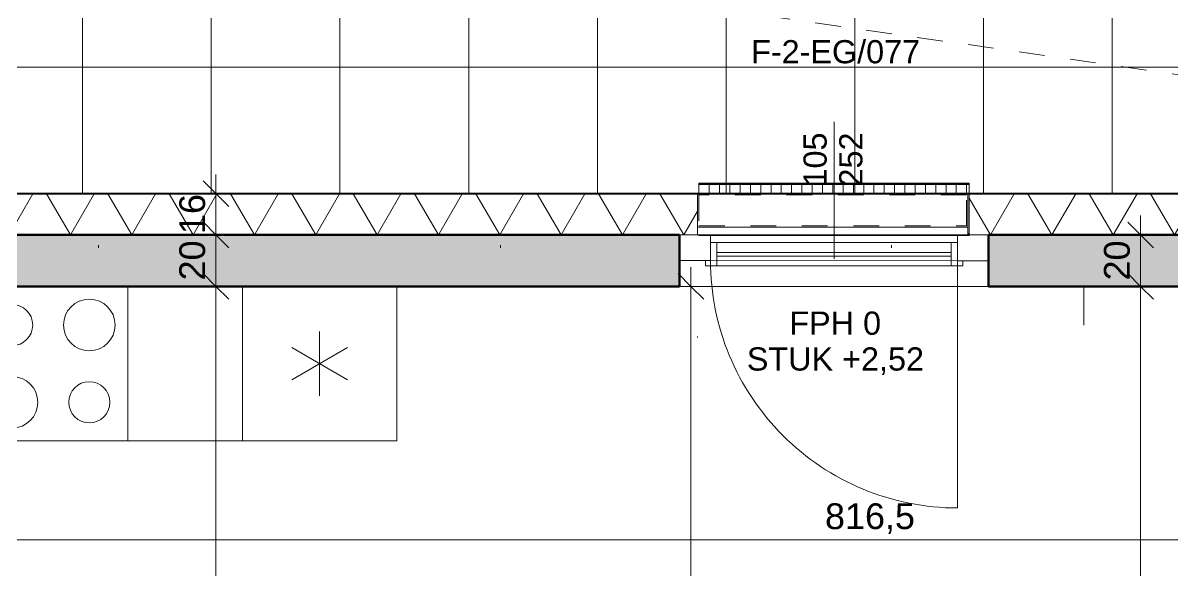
# Model space of a CAD drawing. Header units: metres. Extents: x -67.4 to -19.1, y 43.9 to 93.
# Drawn here: x -45.079 to -40.615, y 79.054 to 81.181 of the extents above; entities that cross this region are included whole.
import ezdxf

# ---------------------------------------------------------------- set-up
doc = ezdxf.new("R2010")
doc.units = ezdxf.units.M
doc.linetypes.add('Verdeckt', pattern=[0.003, 0.002, -0.001])
doc.linetypes.add('Verdeckt Unten', pattern=[0.005, 0.003, -0.002])
for name, color, linetype, lineweight in [('A-DETL-GENF_', 92, 'Continuous', 13), ('A-GLAZ-IDEN_', 152, 'Continuous', 9), ('A_2D', 7, 'Continuous', 13), ('A_Bemassung-50_', 4, 'Continuous', 9), ('A_Bemassung_', 4, 'Continuous', 9), ('A_Decken', 8, 'Continuous', 13), ('A_Durchbruch', 7, 'Verdeckt', 5), ('A_Moebel', 6, 'Continuous', 13), ('A_Raeume_', 7, 'Continuous', 5), ('A_Sanitaer', 3, 'Continuous', 13), ('A_Waende', 7, 'Continuous', 13), ('M-EQPM', 50, 'Continuous', 5)]:
    doc.layers.add(name, color=color, linetype=linetype, lineweight=lineweight)
doc.styles.add('Arial_2', font='arial.ttf', dxfattribs={"height": 0.09})
doc.styles.add('Arial_5', font='arial.ttf', dxfattribs={"height": 0.1})
doc.dimstyles.new('WGA-Bemaßung', dxfattribs={"dimscale": 0.3048, "dimtxt": 0.102026, "dimasz": 0.328084, "dimexe": 0.246063, "dimexo": 0.0625, "dimgap": 0.04101, "dimtad": 1, "dimdec": 1, "dimlfac": 100, "dimrnd": 0.5, "dimdsep": 46, "dimtxsty": 'Arial_5', "dimblk1": 'OBLIQUE', "dimblk2": 'OBLIQUE', "dimsah": 1, "dimcen": 0.09, "dimdle": 0.246063, "dimazin": 2, "dimtfac": 1, "dimtdec": 4, "dimtix": 1, "dimtmove": 0, "dimatfit": 3, "dimfxl": 0.656168, "dimfxlon": 1, "dimtvp": 1, "dimtolj": 1, "dimtzin": 0, "dimarcsym": 2})
doc.dimstyles.new('WGA-Bemaßung_4', dxfattribs={"dimscale": 0.3048, "dimtxt": 0.102026, "dimasz": 0.328084, "dimexe": 0.246063, "dimexo": 0.0625, "dimgap": 0.04101, "dimtad": 1, "dimdec": 1, "dimlfac": 100, "dimrnd": 0.5, "dimdsep": 46, "dimtxsty": 'Arial_5', "dimblk1": 'OBLIQUE', "dimblk2": 'OBLIQUE', "dimsah": 1, "dimcen": 0.09, "dimdle": 0.246063, "dimazin": 2, "dimtfac": 1, "dimtdec": 4, "dimtix": 1, "dimtmove": 0, "dimatfit": 3, "dimfxl": 0.656168, "dimfxlon": 1, "dimtvp": 1, "dimtolj": 1, "dimtzin": 0, "dimarcsym": 2})

# ---------------------------------------------------------------- blocks, each defined once
blk = doc.blocks.new('HLS_Rigol - 20x8cm-V86-263_PP_00EG_BT2')
at = {"layer": 'M-EQPM'}
h = blk.add_hatch(dxfattribs=at)
h.set_pattern_fill('FP_113', color=256, style=0, pattern_type=2)
h.set_pattern_definition([(269.998, (-42.453, 81.069), (0.04, 8.6e-06), [])])
h.paths.add_polyline_path([(-41.408, 80.3649), (-41.4031, 80.3649), (-41.4031, 80.5547), (-42.4531, 80.5546), (-42.453, 80.5189), (-41.408, 80.5188), (-41.408, 80.3889)])
h = blk.add_hatch(dxfattribs=at)
h.set_pattern_fill('FP_114', color=256, style=0, pattern_type=2)
h.set_pattern_definition([(96.8, (-42.453, 80.362), (-0.0400006, -6.3e-06), [])])
h.paths.add_polyline_path([(-41.408, 80.3638), (-41.403, 80.3641), (-41.4031, 80.3649), (-41.408, 80.3647)])
for p, q in [((-42.4531, 80.5595), (-41.4031, 80.5597)), ((-42.4531, 80.5595), (-41.4031, 80.5597)), ((-42.4531, 80.5566), (-42.4531, 80.5595)), ((-42.4531, 80.5566), (-41.4031, 80.5567)), ((-42.453, 80.5554), (-42.4531, 80.5566)), ((-42.4531, 80.5546), (-41.4031, 80.5547)), ((-42.4531, 80.5189), (-42.4531, 80.5546)), ((-42.453, 80.5554), (-41.403, 80.5555)), ((-42.453, 80.5546), (-42.453, 80.5554)), ((-41.4028, 80.5575), (-41.4031, 80.5597)), ((-41.4031, 80.5597), (-41.4031, 80.5567)), ((-41.4031, 80.5567), (-41.403, 80.5555)), ((-41.403, 80.5536), (-41.4031, 80.5547)), ((-41.4031, 80.5547), (-41.4031, 80.3649)), ((-41.403, 80.5555), (-41.403, 80.5536)), ((-41.403, 80.5189), (-41.403, 80.5536)), ((-41.403, 80.541), (-41.4028, 80.5399)), ((-42.4527, 80.3566), (-42.453, 80.3585)), ((-41.408, 80.3649), (-41.4031, 80.3649)), ((-41.403, 80.3638), (-41.408, 80.3638)), ((-41.408, 80.3629), (-41.4031, 80.3629)), ((-41.408, 80.3599), (-41.4031, 80.3599)), ((-41.408, 80.3599), (-41.4031, 80.3599)), ((-41.4031, 80.3649), (-41.403, 80.3641)), ((-41.403, 80.3621), (-41.4031, 80.3629)), ((-41.4031, 80.3629), (-41.4031, 80.3599)), ((-41.4031, 80.3599), (-41.403, 80.3589)), ((-41.4029, 80.3584), (-41.4027, 80.3567)), ((-41.4027, 80.3567), (-41.4027, 80.3589)), ((-42.4527, 80.3566), (-41.4027, 80.3567))]:
    blk.add_line(p, q, dxfattribs=at)
blk = doc.blocks.new('Sani_Kueche_Zeile - Tiefe_600-V91-263_PP_00EG_BT2')
at = {"layer": 'A_Sanitaer'}
for p, q in [((1.0445, 0.5746), (1.0445, -0.0254)), ((-1.2005, -0.0254), (-1.2005, 0.2089)), ((-0.0005, -0.0254), (-1.2005, -0.0254)), ((0.4445, -0.0254), (-0.0005, -0.0254)), ((1.0445, -0.0254), (0.4445, -0.0254))]:
    blk.add_line(p, q, dxfattribs=at)
blk = doc.blocks.new('MSys_Kueche_Kuehlschrank - 600-V97-263_PP_00EG_BT2')
at = {"layer": 'A_Moebel'}
for p, q in [((-0.6005, 0.0254), (-1.2004, 0.0254)), ((-0.6005, 0.0254), (-1.2004, 0.0254)), ((-0.6005, -0.5746), (-0.6005, 0.0254)), ((-0.6005, -0.5746), (-0.6005, 0.0254)), ((-0.838, -0.1663), (-0.963, -0.3829)), ((-0.963, -0.1663), (-0.838, -0.3829)), ((-1.0255, -0.2746), (-0.7755, -0.2746)), ((-1.2004, -0.5746), (-0.6005, -0.5746)), ((-1.2004, -0.5746), (-0.6005, -0.5746))]:
    blk.add_line(p, q, dxfattribs=at)
blk = doc.blocks.new('MSys_Kueche_Herd - 600-V98-263_PP_00EG_BT2')
at = {"layer": 'A_Moebel'}
for p, q in [((-0.6005, 0.0254), (-1.2005, 0.0254)), ((-1.2005, 0.0254), (-1.2005, -0.5746)), ((-0.6005, 0.0254), (-1.2005, 0.0254)), ((-1.2005, 0.0254), (-1.2005, -0.5746)), ((-0.6005, -0.5746), (-0.6005, 0.0254)), ((-0.6005, -0.5746), (-0.6005, 0.0254))]:
    blk.add_line(p, q, dxfattribs=at)
for centre, radius in [((-1.0505, -0.1246), 0.08), ((-0.7505, -0.1246), 0.1), ((-1.0505, -0.4246), 0.1), ((-0.7505, -0.4246), 0.08)]:
    blk.add_circle(centre, radius, dxfattribs=at)
blk = doc.blocks.new('Allg_Rollladenkasten - 0130x032-10442750-263_PP_00EG_BT2')
at = {"layer": 'A_2D'}
for p, q in [((-0.525, -0.0793), (-0.525, -0.0743)), ((-0.525, -0.0743), (-0.52, -0.0743)), ((-0.525, -0.2043), (-0.525, -0.0793)), ((-0.52, -0.0743), (0.52, -0.0743)), ((0.52, -0.0743), (0.525, -0.0743)), ((0.525, -0.0743), (0.525, -0.2043)), ((-0.525, -0.2043), (0.52, -0.2043)), ((-0.525, -0.2043), (0.525, -0.2043)), ((-0.525, -0.2043), (-0.525, -0.2343)), ((0.52, -0.2043), (0.525, -0.2043)), ((0.525, -0.2343), (0.525, -0.2043)), ((0.525, -0.2343), (-0.525, -0.2343)), ((-0.525, -0.633), (-0.525, -0.629))]:
    blk.add_line(p, q, dxfattribs=at)
at = {"layer": 'A_Durchbruch'}
for p, q in [((-0.525, -0.0743), (-0.525, -0.2343)), ((0.525, -0.0743), (-0.525, -0.0743)), ((-0.52, -0.0793), (-0.52, -0.1993)), ((0.52, -0.0793), (-0.52, -0.0793)), ((0.52, -0.1993), (0.52, -0.0793)), ((0.525, -0.2343), (0.525, -0.0743)), ((-0.52, -0.1993), (0.52, -0.1993)), ((-0.525, -0.2343), (0.525, -0.2343)), ((-0.525, -0.2343), (0.525, -0.2343))]:
    blk.add_line(p, q, dxfattribs=at)
blk = doc.blocks.new('Fens_Tuer_1tlg - DK_SL_1200x2520_Terrasentür-V110-263_PP_00EG_BT2')
at = {"layer": 'A_2D', "lineweight": 5}
for p, q in [((-0.525, 0.26), (0.525, 0.26)), ((-0.6, 0.1), (0.6, 0.1)), ((0.6, 0.1), (-0.6, 0.1)), ((-0.6, 0.1), (-0.6, -0.1)), ((-0.6, -0.1), (-0.6, 0.1)), ((-0.48, 0.1), (-0.6, 0.1)), ((-0.6, 0.1), (-0.6, 0)), ((0.6, 0.1), (-0.6, 0.1)), ((-0.6, 0), (-0.6, 0.1)), ((-0.48, 0), (-0.48, 0.1)), ((-0.48, 0.1), (0.48, 0.1)), ((-0.48, 0), (-0.48, 0.1)), ((0.6, 0.1), (0.48, 0.1)), ((0.48, 0.1), (0.48, 0)), ((0.48, 0), (0.48, 0.1)), ((0.6, -0.1), (0.6, 0.1)), ((0.6, 0.1), (0.6, -0.1)), ((0.6, 0), (0.6, 0.1)), ((0.6, 0), (0.6, 0.1)), ((-0.455, 0.07), (-0.48, 0.07)), ((-0.48, 0.07), (-0.48, 0)), ((-0.48, 0.07), (0.48, 0.07)), ((-0.48, 0), (-0.48, 0.07)), ((-0.455, -0.02), (-0.455, 0.07)), ((0.455, 0.07), (-0.455, 0.07)), ((-0.455, 0.07), (-0.455, -0.02)), ((0.455, 0.07), (0.455, -0.02)), ((0.48, 0.07), (0.455, 0.07)), ((0.455, 0.07), (0.455, -0.02)), ((0.48, 0), (0.48, 0.07)), ((0.48, 0), (0.48, 0.07)), ((0.455, 0.032), (-0.455, 0.032)), ((-0.455, 0.032), (-0.455, 0.018)), ((-0.455, 0.018), (-0.455, 0.032)), ((-0.455, 0.032), (0.455, 0.032)), ((-0.455, 0.018), (0.455, 0.018)), ((0.455, 0.018), (-0.455, 0.018)), ((0.455, 0.018), (0.455, 0.032)), ((0.455, 0.032), (0.455, 0.018)), ((-0.6, 0), (-0.48, 0)), ((-0.6, 0), (0.6, 0)), ((-0.48, 0), (-0.5, 0)), ((-0.5, 0), (-0.5, -0.02)), ((-0.5, -0.02), (-0.5, 0)), ((-0.5, 0), (0.5, 0)), ((-0.5, -0.02), (-0.455, -0.02)), ((0.5, -0.02), (-0.5, -0.02)), ((0.48, 0), (-0.48, 0)), ((0.48, 0), (-0.48, 0)), ((-0.455, -0.02), (0.455, -0.02)), ((0.455, -0.02), (0.5, -0.02)), ((0.48, 0), (0.48, -0.96)), ((0.5, 0), (0.48, 0)), ((0.48, 0), (0.6, 0)), ((0.5, -0.02), (0.5, 0)), ((0.5, -0.02), (0.5, 0)), ((-0.6, -0.1), (0.6, -0.1)), ((-0.6, -0.1), (0.6, -0.1)), ((-0.6, -0.1), (0.6, -0.1))]:
    blk.add_line(p, q, dxfattribs=at)
blk.add_arc((0.48, 0), 0.96, 180, 270, dxfattribs=at)
blk = doc.blocks.new('DIMBLOCK197-263_PP_00EG_BT2')
at = {"layer": 'A_Bemassung-50_', "lineweight": 35, "transparency": 16777216}
for p, q in [((-44.3296, 80.159), (-44.3796, 80.209)), ((-44.3296, 80.159), (-44.2796, 80.109)), ((-44.3297, 75.9389), (-44.3797, 75.9889)), ((-44.3297, 75.9389), (-44.2797, 75.8889))]:
    blk.add_line(p, q, dxfattribs=at)
at = {"layer": 'A_Bemassung-50_', "transparency": 16777216}
for p, q in [((-44.3296, 80.159), (-44.5296, 80.159)), ((-44.3297, 75.9389), (-44.3296, 80.159)), ((-44.3296, 80.159), (-44.2546, 80.159)), ((-44.3297, 75.9389), (-44.5297, 75.9389)), ((-44.3297, 75.9389), (-44.2547, 75.9389))]:
    blk.add_line(p, q, dxfattribs=at)
at = {"layer": 'A_Bemassung-50_', "color": 0, "transparency": 16777216, "insert": (-44.472, 77.9336), "char_height": 0.1, "width": 0.276883, "attachment_point": 1, "rotation": 90, "line_spacing_factor": 0.941778, "style": 'Arial_5'}
blk.add_mtext('422', dxfattribs=at)
blk = doc.blocks.new('_Oblique')
at = {"color": 0, "linetype": 'ByBlock', "lineweight": -2}
blk.add_line((-0.5, -0.5), (0.5, 0.5), dxfattribs=at)
blk = doc.blocks.new('DIMBLOCK198-263_PP_00EG_BT2')
at = {"layer": 'A_Bemassung-50_', "lineweight": 35, "transparency": 16777216}
for p, q in [((-44.3296, 80.359), (-44.3796, 80.409)), ((-44.3296, 80.359), (-44.2796, 80.309)), ((-44.3296, 80.159), (-44.3796, 80.209)), ((-44.3296, 80.159), (-44.2796, 80.109))]:
    blk.add_line(p, q, dxfattribs=at)
at = {"layer": 'A_Bemassung-50_', "transparency": 16777216}
for p, q in [((-44.3296, 80.359), (-44.5296, 80.359)), ((-44.3296, 80.159), (-44.3296, 80.359)), ((-44.3296, 80.359), (-44.2546, 80.359)), ((-44.3296, 80.159), (-44.5296, 80.159)), ((-44.3296, 80.159), (-44.2546, 80.159))]:
    blk.add_line(p, q, dxfattribs=at)
at = {"layer": 'A_Bemassung-50_', "color": 0, "transparency": 16777216, "insert": (-44.4719, 80.1821), "char_height": 0.1, "width": 0.184588, "attachment_point": 1, "rotation": 90, "line_spacing_factor": 0.941778, "style": 'Arial_5'}
blk.add_mtext('20', dxfattribs=at)
blk = doc.blocks.new('DIMBLOCK199-263_PP_00EG_BT2')
at = {"layer": 'A_Bemassung-50_', "transparency": 16777216}
for p, q in [((-44.3296, 80.359), (-44.3296, 80.594)), ((-44.3296, 80.519), (-44.5296, 80.519)), ((-44.3296, 80.519), (-44.2546, 80.519)), ((-44.3296, 80.359), (-44.5296, 80.359)), ((-44.3296, 80.359), (-44.2546, 80.359))]:
    blk.add_line(p, q, dxfattribs=at)
at = {"layer": 'A_Bemassung-50_', "lineweight": 35, "transparency": 16777216}
for p, q in [((-44.3296, 80.519), (-44.3796, 80.569)), ((-44.3296, 80.519), (-44.2796, 80.469)), ((-44.3296, 80.359), (-44.3796, 80.409)), ((-44.3296, 80.359), (-44.2796, 80.309))]:
    blk.add_line(p, q, dxfattribs=at)
at = {"layer": 'A_Bemassung-50_', "color": 0, "transparency": 16777216, "insert": (-44.4719, 80.3621), "char_height": 0.1, "width": 0.184588, "attachment_point": 1, "rotation": 90, "line_spacing_factor": 0.941778, "style": 'Arial_5'}
blk.add_mtext('16', dxfattribs=at)
blk = doc.blocks.new('DIMBLOCK407-263_PP_00EG_BT2')
at = {"layer": 'A_Bemassung-50_', "lineweight": 35, "transparency": 16777216}
for p, q in [((-40.737, 80.1589), (-40.787, 80.2089)), ((-40.737, 80.1589), (-40.687, 80.1089)), ((-40.7371, 75.8763), (-40.7871, 75.9263)), ((-40.7371, 75.8763), (-40.6871, 75.8263))]:
    blk.add_line(p, q, dxfattribs=at)
at = {"layer": 'A_Bemassung-50_', "transparency": 16777216}
for p, q in [((-40.737, 80.1589), (-40.937, 80.1589)), ((-40.7371, 75.8763), (-40.737, 80.1589)), ((-40.737, 80.1589), (-40.662, 80.1589)), ((-40.7371, 75.8763), (-40.9371, 75.8763)), ((-40.7371, 75.8763), (-40.6621, 75.8763))]:
    blk.add_line(p, q, dxfattribs=at)
at = {"layer": 'A_Bemassung-50_', "color": 0, "transparency": 16777216, "insert": (-40.8794, 77.8441), "char_height": 0.1, "width": 0.416266, "attachment_point": 1, "rotation": 90, "line_spacing_factor": 0.941778, "style": 'Arial_5'}
blk.add_mtext('428,5', dxfattribs=at)
blk = doc.blocks.new('DIMBLOCK408-263_PP_00EG_BT2')
at = {"layer": 'A_Bemassung-50_', "lineweight": 35, "transparency": 16777216}
for p, q in [((-40.737, 80.3589), (-40.787, 80.4089)), ((-40.737, 80.3589), (-40.687, 80.3089)), ((-40.737, 80.1589), (-40.787, 80.2089)), ((-40.737, 80.1589), (-40.687, 80.1089))]:
    blk.add_line(p, q, dxfattribs=at)
at = {"layer": 'A_Bemassung-50_', "transparency": 16777216}
for p, q in [((-40.737, 80.1589), (-40.737, 80.4339)), ((-40.737, 80.3589), (-40.937, 80.3589)), ((-40.737, 80.3589), (-40.662, 80.3589)), ((-40.737, 80.1589), (-40.937, 80.1589)), ((-40.737, 80.1589), (-40.662, 80.1589))]:
    blk.add_line(p, q, dxfattribs=at)
at = {"layer": 'A_Bemassung-50_', "color": 0, "transparency": 16777216, "insert": (-40.8793, 80.182), "char_height": 0.1, "width": 0.184588, "attachment_point": 1, "rotation": 90, "line_spacing_factor": 0.941778, "style": 'Arial_5'}
blk.add_mtext('20', dxfattribs=at)
blk = doc.blocks.new('DIMBLOCK430-263_PP_00EG_BT2')
at = {"layer": 'A_Bemassung-50_', "transparency": 16777216}
for p, q in [((-42.484, 75.6963), (-42.4839, 80.2339)), ((-42.4839, 80.1589), (-42.6839, 80.1589)), ((-42.4839, 80.1589), (-42.4089, 80.1589)), ((-42.484, 75.6963), (-42.684, 75.6963)), ((-42.484, 75.6963), (-42.409, 75.6963))]:
    blk.add_line(p, q, dxfattribs=at)
at = {"layer": 'A_Bemassung-50_', "lineweight": 35, "transparency": 16777216}
for p, q in [((-42.4839, 80.1589), (-42.5339, 80.2089)), ((-42.4839, 80.1589), (-42.4339, 80.1089)), ((-42.484, 75.6963), (-42.534, 75.7463)), ((-42.484, 75.6963), (-42.434, 75.6463))]:
    blk.add_line(p, q, dxfattribs=at)
at = {"layer": 'A_Bemassung-50_', "color": 0, "transparency": 16777216, "insert": (-42.6263, 77.7542), "char_height": 0.1, "width": 0.416266, "attachment_point": 1, "rotation": 90, "line_spacing_factor": 0.941778, "style": 'Arial_5'}
blk.add_mtext('446,5', dxfattribs=at)
blk = doc.blocks.new('BS_Fens_PP - oben-2843217-263_PP_00EG_BT2')
at = {"layer": 'A-GLAZ-IDEN_'}
blk.add_line((0, 0.000124), (0, 0.010761), dxfattribs=at)
blk = doc.blocks.new('DIMBLOCK572-263_PP_00EG_BT2')
at = {"layer": 'A_Bemassung-50_', "transparency": 16777216}
for p, q in [((-45.8717, 79.1747), (-45.8717, 79.3747)), ((-37.7081, 79.1745), (-37.708, 79.3745)), ((-45.8717, 79.1747), (-37.7081, 79.1745)), ((-45.8717, 79.1747), (-45.8717, 79.0997)), ((-37.7081, 79.1745), (-37.7081, 79.0995))]:
    blk.add_line(p, q, dxfattribs=at)
at = {"layer": 'A_Bemassung-50_', "lineweight": 35, "transparency": 16777216}
for p, q in [((-45.8717, 79.1747), (-45.8217, 79.2247)), ((-37.7081, 79.1745), (-37.6581, 79.2245)), ((-45.8717, 79.1747), (-45.9217, 79.1247)), ((-37.7081, 79.1745), (-37.7581, 79.1245))]:
    blk.add_line(p, q, dxfattribs=at)
at = {"layer": 'A_Bemassung-50_', "color": 0, "transparency": 16777216, "insert": (-41.9633, 79.3169), "char_height": 0.1, "width": 0.416266, "attachment_point": 1, "rotation": 359.9983, "line_spacing_factor": 0.941778, "style": 'Arial_5'}
blk.add_mtext('816,5', dxfattribs=at)

msp = doc.modelspace()

# ---------------------------------------------------------------- hatches: boundary and pattern name
at = {"layer": 'A-DETL-GENF_', "lineweight": 5}
h = msp.add_hatch(dxfattribs=at)
h.set_pattern_fill('FP_160', color=252, style=0, pattern_type=2)
h.set_pattern_definition([(89.998, (-85.848, 81.011), (-0.5, 1.75e-05), []), (179.998, (-85.848, 81.011), (-1.75e-05, -0.5), [])])
h.paths.add_polyline_path([(-37.3489, 50.614), (-35.3489, 51.4717), (-35.3489, 51.6705), (-35.3564, 51.6883), (-35.3643, 51.7129), (-35.3704, 51.7392), (-35.3747, 51.767), (-35.3773, 51.7976), (-35.3781, 51.8201), (-35.3773, 51.8505), (-35.3747, 51.8816), (-35.3704, 51.9132), (-35.3643, 51.9452), (-35.3564, 51.9773), (-35.3489, 52.0021), (-35.3489, 55.5027), (-37.3488, 55.5027), (-37.3487, 55.1534), (-37.3088, 55.1534), (-37.3088, 53.5334), (-37.3488, 53.5334), (-37.3489, 50.7195)])
h.paths.add_polyline_path([(-37.2077, 55.2308), (-37.2077, 55.4308), (-37.0077, 55.4308), (-37.1827, 55.4058)])
h.paths.add_polyline_path([(-35.3485, 62.78), (-35.3485, 69.4084), (-37.3483, 69.4084), (-37.3483, 69.0237), (-37.3084, 69.0237), (-37.3084, 67.4037), (-37.3484, 67.4037), (-37.3484, 64.436), (-37.3085, 64.436), (-37.3085, 63.386), (-37.3485, 63.386), (-37.3485, 62.78), (-35.3644, 62.78)])
h.paths.add_polyline_path([(-37.3085, 64.436), (-37.3085, 64.436), (-37.2602, 65.5096)])
h.paths.add_polyline_path([(-36.409, 66.1781), (-36.589, 66.1787), (-36.4987, 66.2684)])
h.paths.add_polyline_path([(-37.2207, 66.3884), (-37.2207, 66.4695), (-37.2173, 66.4835), (-37.2173, 66.4972), (-37.2207, 66.5116), (-37.2207, 66.5884), (-37.0207, 66.5884), (-37.1957, 66.5634), (-37.2169, 66.4146)])
h.paths.add_polyline_path([(-52.7484, 67.5906), (-52.7484, 71.7218), (-56.4192, 71.7219), (-56.0639, 67.5907), (-52.7484, 67.5906)])
h.paths.add_polyline_path([(-52.7484, 67.5906), (-52.7484, 67.5906), (-52.7484, 67.9817)])
h.paths.add_polyline_path([(-52.9684, 68.0027), (-52.9684, 68.2027), (-52.7684, 68.2027), (-52.9434, 68.1777), (-52.9642, 68.0323)])
h.paths.add_polyline_path([(-52.7484, 69.2255), (-52.7534, 69.233), (-52.7534, 69.233)])
h.paths.add_polyline_path([(-37.3496, 80.5188), (-37.3499, 83.3469), (-42.5001, 83.3469), (-54.2336, 80.5193), (-37.3499, 80.5188)])
h.paths.add_polyline_path([(-40.5679, 80.6402), (-40.5679, 80.8402), (-40.3679, 80.8402), (-40.5429, 80.8152), (-40.5668, 80.6482)])
at = {"layer": 'A_Waende', "lineweight": 5}
h = msp.add_hatch(dxfattribs=at)
h.set_pattern_fill('FP_7', color=250, angle=-157.36, style=0, pattern_type=2)
h.set_pattern_definition([(359.998, (-45.84817, 80.3585), (7e-06, 0.20637), []), (59.998, (-45.84817, 80.3585), (-0.1787267, 0.103196), []), (119.998, (-45.84817, 80.3585), (-0.1787253, -0.103179), [])])
h.paths.add_polyline_path([(-37.508, 80.3588), (-37.508, 80.5188), (-38.693, 80.5188), (-38.693, 80.3588), (-37.508, 80.3588)])
h.paths.add_polyline_path([(-39.743, 80.3589), (-39.743, 80.5189), (-41.403, 80.5188), (-41.403, 80.3589), (-39.818, 80.3589)])
h.paths.add_polyline_path([(-42.458, 80.3589), (-42.458, 80.5189), (-50.223, 80.5188), (-50.223, 80.3592), (-42.528, 80.3589)])
h.paths.add_polyline_path([(-51.2755, 80.3592), (-51.2755, 80.5192), (-51.908, 80.5188), (-51.908, 80.3592), (-51.2887, 80.3592)])
h.paths.add_polyline_path([(-52.958, 80.3593), (-52.958, 80.5193), (-54.188, 80.5188), (-54.188, 80.3593), (-53.033, 80.3593)])
h = msp.add_hatch(dxfattribs=at)
h.set_pattern_fill('FP_3', color=250, style=0, pattern_type=2)
h.set_pattern_definition([(45, (0, 0), (-0.08980256, 0.08980256), []), (45, (0.0898, 0), (-0.08980256, 0.08980256), [0.0635, -0.03175])])
h.paths.add_polyline_path([(-37.708, 80.1588), (-37.708, 80.3588), (-38.618, 80.3588), (-38.618, 80.1588), (-37.7081, 80.1588)])
h.paths.add_polyline_path([(-39.818, 80.1589), (-39.818, 80.3589), (-41.328, 80.3588), (-41.328, 80.1589), (-40.1059, 80.1589)])
h.paths.add_polyline_path([(-42.528, 80.1589), (-42.528, 80.3589), (-50.148, 80.359), (-50.148, 80.1592), (-42.7114, 80.1589)])
h.paths.add_polyline_path([(-51.348, 80.1592), (-51.348, 80.3592), (-51.833, 80.359), (-51.833, 80.1592), (-51.6176, 80.1592)])
h.paths.add_polyline_path([(-53.033, 80.1593), (-53.033, 80.3593), (-53.988, 80.359), (-53.988, 80.1593), (-53.2621, 80.1593)])

# ---------------------------------------------------------------- linework, layer by layer
at = {"layer": 'A_2D', "lineweight": 50}
msp.add_line((-54.3189, 80.5193), (-37.348, 80.5188), dxfattribs=at)
at = {"layer": 'A_2D', "lineweight": 18}
msp.add_line((-53.988, 80.5193), (-40.928, 80.5189), dxfattribs=at)
at = {"layer": 'A_2D', "lineweight": 5}
for p, q in [((-44.7855, 80.309), (-44.7855, 80.319)), ((-43.2235, 80.309), (-43.2235, 80.319)), ((-41.7055, 80.3089), (-41.7055, 80.3189)), ((-40.958, 80.1589), (-40.958, 80.009))]:
    msp.add_line(p, q, dxfattribs=at)
at = {"layer": 'A_Decken', "linetype": 'Verdeckt Unten'}
msp.add_line((-37.348, 80.5188), (-47.9587, 82.0314), dxfattribs=at)
at = {"layer": 'A_Decken'}
msp.add_line((-41.328, 80.1589), (-42.528, 80.1589), dxfattribs=at)
at = {"layer": 'A_Raeume_', "flags": 128}
for points in [[(-54.2051, 80.5262), (-54.2051, 80.5193), (-37.348, 80.5188), (-37.3479, 83.3469), (-40.5679, 83.347), (-40.5679, 82.7195), (-41.0879, 82.7195), (-41.0879, 83.347), (-42.4995, 83.347)], [(-37.7082, 75.9387), (-37.708, 80.1588), (-45.8717, 80.159), (-45.8717, 79.6541), (-45.8717, 77.8091), (-45.8717, 77.7591), (-45.8717, 77.6561), (-45.8719, 75.9224), (-45.3962, 75.9355), (-45.2707, 75.9389)]]:
    msp.add_lwpolyline(points, close=True, dxfattribs=at)
at = {"layer": 'A_Waende', "color": 250, "lineweight": 5}
for p, q in [((-42.458, 80.5189), (-50.223, 80.5192)), ((-39.743, 80.5189), (-41.403, 80.5189)), ((-41.403, 80.5189), (-41.403, 80.3589)), ((-42.528, 80.3589), (-42.458, 80.3589)), ((-41.403, 80.3589), (-41.328, 80.3589))]:
    msp.add_line(p, q, dxfattribs=at)
at = {"layer": 'A_Waende', "color": 50, "lineweight": 50}
for p, q in [((-50.148, 80.3592), (-42.528, 80.3589)), ((-42.528, 80.1589), (-42.528, 80.3589)), ((-41.328, 80.3589), (-39.818, 80.3589)), ((-41.328, 80.3589), (-41.328, 80.1589)), ((-49.4868, 80.1591), (-42.528, 80.1589)), ((-41.328, 80.1589), (-39.818, 80.1589))]:
    msp.add_line(p, q, dxfattribs=at)

# ---------------------------------------------------------------- block references
at = {"layer": 'A-GLAZ-IDEN_', "xscale": 49.99999999999998, "yscale": 49.99999999999998, "zscale": 49.99999999999998, "rotation": 359.998275878371}
msp.add_blockref('BS_Fens_PP - oben-2843217-263_PP_00EG_BT2', (-41.928, 80.2602), dxfattribs=at)
at = {"layer": 'A_2D', "lineweight": 5, "rotation": 359.9982758785824}
msp.add_blockref('Fens_Tuer_1tlg - DK_SL_1200x2520_Terrasentür-V110-263_PP_00EG_BT2', (-41.928, 80.2589), dxfattribs=at)
at = {"layer": 'A_Durchbruch', "rotation": 359.998275878371}
msp.add_blockref('Allg_Rollladenkasten - 0130x032-10442750-263_PP_00EG_BT2', (-41.933, 80.5932), dxfattribs=at)
at = {"layer": 'A_Moebel'}
for name, p, rotation in [('MSys_Kueche_Herd - 600-V98-263_PP_00EG_BT2', (-45.8721, 79.5845), 179.9982758785824), ('MSys_Kueche_Kuehlschrank - 600-V97-263_PP_00EG_BT2', (-43.6521, 78.9586), 269.998275878455)]:
    msp.add_blockref(name, p, dxfattribs=dict(at, rotation=rotation))
at = {"layer": 'A_Sanitaer', "rotation": 359.998275878371}
msp.add_blockref('Sani_Kueche_Zeile - Tiefe_600-V91-263_PP_00EG_BT2', (-44.6712, 79.5844), dxfattribs=at)
at = {"layer": 'M-EQPM'}
msp.add_blockref('HLS_Rigol - 20x8cm-V86-263_PP_00EG_BT2', (0, 0), dxfattribs=at)

# ---------------------------------------------------------------- texts
at = {"layer": 'A-GLAZ-IDEN_', "char_height": 0.09, "attachment_point": 1, "style": 'Arial_2'}
for s, insert, width, rotation in [('F-2-EG/077', (-42.2504, 81.115), 0.781645, 359.9983), ('105', (-42.0468, 80.5467), 0.252532, 90), ('252', (-41.9079, 80.5467), 0.252532, 90), ('FPH 0', (-42.1016, 80.0612), 0.424894, 359.9983), ('STUK +2,52', (-42.2669, 79.9223), 0.82173, 359.9983)]:
    msp.add_mtext(s, dxfattribs=dict(at, insert=insert, width=width, rotation=rotation))

# ---------------------------------------------------------------- dimensions: what is measured, and where the dimension line sits
at = {"layer": 'A_Bemassung_'}
for base, p1, p2, angle, dimstyle, override, picture, middle in [((-44.3296, 80.519), (-44.5296, 80.359), (-44.5296, 80.519), 89.9983, 'WGA-Bemaßung', {"dimpost": '<>', "dimfxl": 0.16}, 'DIMBLOCK199-263_PP_00EG_BT2', (-44.3931, 80.439)), ((-44.3296, 80.359), (-44.5296, 80.159), (-44.5296, 80.359), 89.9983, 'WGA-Bemaßung', {"dimpost": '<>', "dimfxl": 0.2}, 'DIMBLOCK198-263_PP_00EG_BT2', (-44.3931, 80.259)), ((-40.737, 80.3589), (-40.937, 80.1589), (-40.937, 80.3589), 89.9983, 'WGA-Bemaßung_4', {"dimpost": '<>', "dimfxl": 0.2}, 'DIMBLOCK408-263_PP_00EG_BT2', (-40.8005, 80.2589)), ((-42.4839, 80.1589), (-42.684, 75.6963), (-42.6839, 80.1589), 89.9983, 'WGA-Bemaßung_4', {"dimpost": '<>', "dimfxl": 4.462612}, 'DIMBLOCK430-263_PP_00EG_BT2', (-42.5475, 77.9276)), ((-44.3296, 80.159), (-44.5297, 75.9389), (-44.5296, 80.159), 89.9983, 'WGA-Bemaßung', {"dimpost": '<>', "dimfxl": 4.220112}, 'DIMBLOCK197-263_PP_00EG_BT2', (-44.3924, 78.0489)), ((-40.737, 80.1589), (-40.9371, 75.8763), (-40.937, 80.1589), 89.9983, 'WGA-Bemaßung_4', {"dimpost": '<>', "dimfxl": 4.282612}, 'DIMBLOCK407-263_PP_00EG_BT2', (-40.8006, 78.0176)), ((-37.7081, 79.1745), (-45.8717, 79.3747), (-37.708, 79.3745), 359.9983, 'WGA-Bemaßung_4', {"dimpost": '<>', "dimfxl": 8.163639}, 'DIMBLOCK572-263_PP_00EG_BT2', (-41.7899, 79.2381))]:
    dim = msp.add_linear_dim(base=base, p1=p1, p2=p2, angle=angle, dimstyle=dimstyle, override=override, dxfattribs=at)
    dim.commit()
    dim.dimension.update_dxf_attribs({"geometry": picture, "text_midpoint": middle})

doc.saveas('drawing.dxf')
